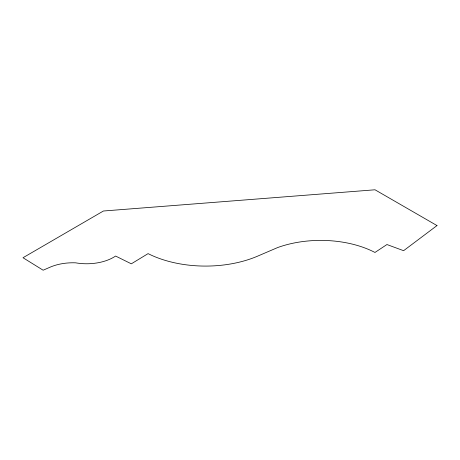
<?xml version="1.0" encoding="UTF-8"?>
<svg xmlns="http://www.w3.org/2000/svg" width="460" height="460" viewBox="0 0 460 460"><rect width="100%" height="100%" fill="white"/><g stroke="black" fill="none" stroke-linecap="round" stroke-linejoin="round"><path stroke-width="0.69" d="M437 225.572L403.604 250.689L386.935 244.536L374.963 252.454A80.948 46.736 0 0 0 277.667 247.549L257.445 256.22A87.343 50.427 0 0 1 148.085 253.627L131.313 263.821L115.598 256.048A38.059 21.976 0 0 1 75.635 262.832A38.157 22.028 0 0 0 50.703 266.921L43.136 270.21L23 257.732L103.414 211.008L375.021 189.79L437 225.572"/></g></svg>
